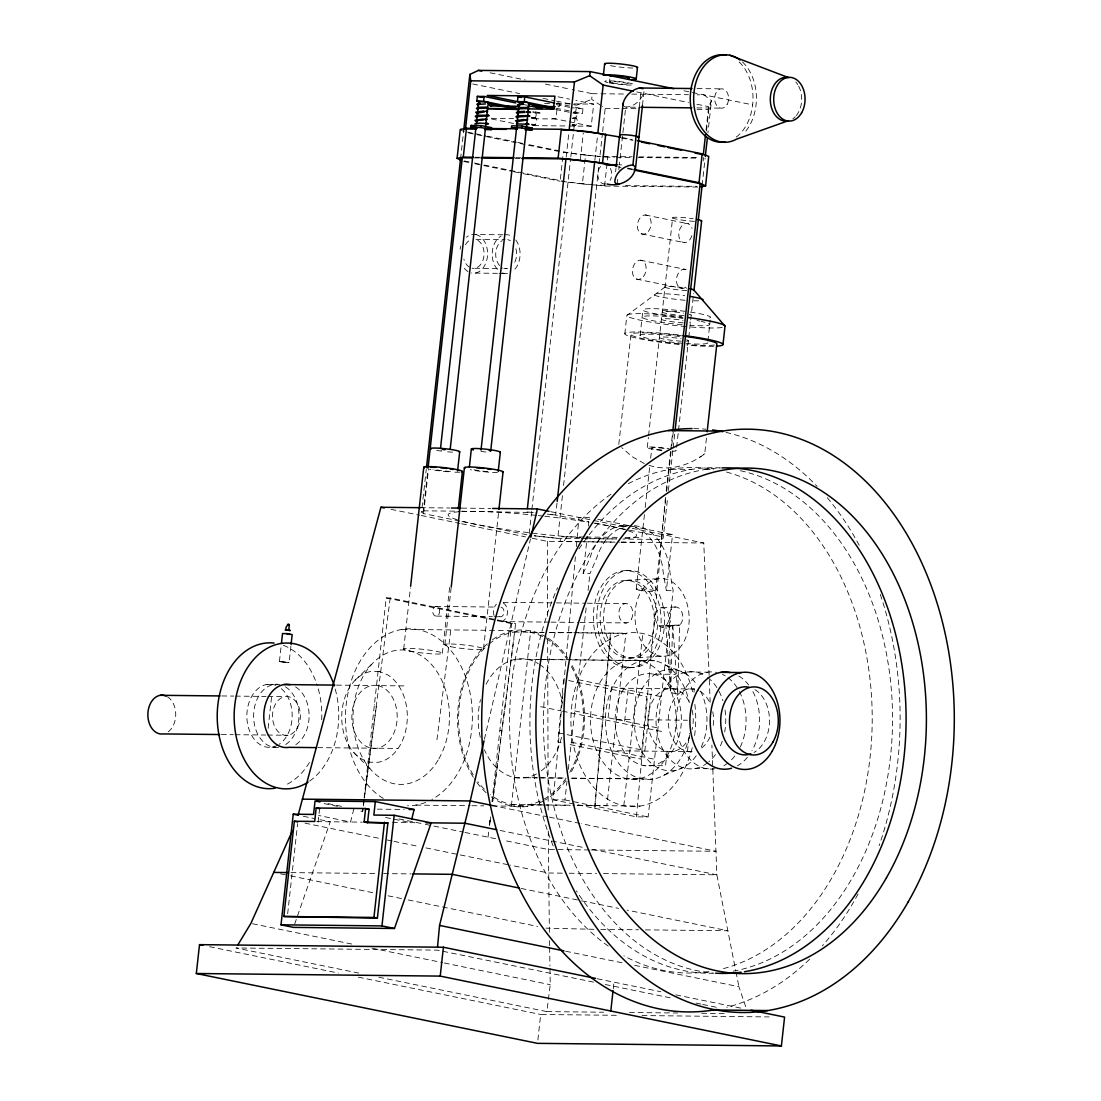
<?xml version="1.0" encoding="UTF-8"?>
<svg xmlns="http://www.w3.org/2000/svg" width="1101" height="1101" viewBox="0 0 1101 1101"><rect width="100%" height="100%" fill="white"/><g stroke="black" fill="none" stroke-linecap="round" stroke-linejoin="round"><path stroke-width="0.75" stroke-dasharray="5 3.75" d="M677.679 694.015L679.592 625.148A9.716 6.771 87 0 0 681.079 610.505A9.716 6.771 87 0 0 670.702 610.394A9.716 6.771 87 0 0 672.807 625.065L677.679 694.015L670.674 692.584L665.844 625.437L672.615 625.506L670.674 692.584L669.229 625.464L676.207 625.107M601.146 105.655L591.719 99.379L592.187 93.681L572.121 89.566M563.643 679.537L557.835 742.074L561.152 742.762M594.857 805.437L610.436 633.213M568.639 680.556L646.851 696.575L641.03 759.112L567.813 744.125M634.396 525.672A53.481 38.356 -89.4 0 1 670.014 572.864L673.138 590.687L648.159 816.97L636.419 816.846L553.211 799.808L561.496 709.113M561.648 707.406L562.9 693.713M563.836 683.446L575.383 556.803M576.318 546.536L578.975 517.456L589.338 517.566L588.402 526.044M594.815 808.327L610.794 633.213M636.419 816.846L662.183 534.48L672.546 534.591L666.366 590.604L673.138 590.687M268.121 728.312L271.63 696.534M290.912 646.108L289.095 662.513L284.306 662.472L279.434 661.467L281.25 645.062M287.664 913.789L297.614 823.658M318.12 822.172L319.607 808.712M363.936 799.629L362.628 811.492L357.605 810.46M364.114 797.936L386.203 597.953L390.208 597.994L495.574 619.56M403.682 649.108L410.425 587.948M459.833 521.048L423.568 513.63L421.559 512.02L426.266 469.384M460.535 158.984L463.727 130.124M421.559 512.02L423.321 510.823L427.849 469.893M423.568 513.63L428.468 469.287M442.341 653.306L449.648 587.039M444.859 644.732L451.245 586.874M534.343 118.22C536.944 117.656 537.054 110.43 532.884 111.738M531.549 124.812C536.283 128.143 538.926 117.559 534.302 117.821M483.518 648.929L498.739 511.084M556.927 109.866L555.909 119.004L530.517 118.729M697.717 187.046L604.559 186.055L560.148 181.238L563.327 152.378L600.94 156.686M488.06 837.159L488.61 832.081M489.367 825.296L490.303 816.832M491.982 801.569L511.635 623.634L515.653 623.675L492.656 801.583L513.988 638.58M566.162 157.195L568.969 131.735M531.687 511.346L529.044 535.224L461.47 521.392M531.866 509.639L570.648 158.42M570.827 156.727L576.511 105.228L591.719 99.379M573.69 118.591C577.612 120.147 578.19 110.678 573.525 112.178M572.203 125.253C577.048 128.459 579.663 117.229 574.35 118.137M555.771 109.467L575.685 113.554L582.457 113.623L582.993 108.82L571.35 106.425M580.296 160.264L583.296 133.111M511.359 805.987L530.682 630.928M568.02 182.188L582.374 183.936L585.567 155.076L599.894 156.438L632.18 156.782M569.217 125.996L591.237 126.243L593.687 104.113L575.906 100.48M556.996 503.102L555.675 515.048L588.636 521.791M594.843 160.306L597.65 134.845M562.432 495.698L557.725 538.334L530.641 535.416M563.561 485.472L602.453 133.221M602.632 131.569L605.192 108.338L602.495 106.549M609.5 81.887L609.816 78.997M604.559 186.055L607.752 157.195L614.523 157.264M615.597 171.77L615.968 168.37M617.234 184.073L617.757 179.257M618.817 169.637L619.175 166.43M622.547 135.974L619.354 164.833L624.432 164.889M622.918 132.574L625.726 107.114L624.212 106.425M627.708 525.948A53.481 38.356 -89.4 0 0 596.77 557.863L589.93 573.649L583.158 573.58L587.273 536.228M639.282 107.251L641.043 91.218M537.88 1039.95L540.687 1014.489L619.698 1015.328M553.211 799.808L564.951 799.932L567.015 781.27M568.322 769.379L586.406 605.633M588.072 590.48L589.93 573.649M642.475 105.421L643.975 91.81C641.952 99.764 634.107 106.99 625.726 107.114L637.589 107.251M624.817 333.809L626.841 315.492L665.444 286.7M618.803 444.432L630.942 334.484M682.937 343.292A34.035 3.262 6.3 0 1 640.094 335.544L642.901 309.931M608.11 717.783L611.55 686.515M647.264 447.515L648.393 437.372M648.572 435.679L672.642 217.764A14.588 1.404 6.3 0 1 693.148 218.714M636.199 589.118L644.457 514.291M645.214 507.492L649.907 464.98M650.65 458.181L651.778 447.983M624.652 721.169L628.093 689.9M623.813 805.753L642.819 633.557M665.486 497.404L661.398 539.449L622.946 539.036M666.229 490.592L670.564 451.355M670.757 449.648L672.642 432.597M706.058 129.863L708.617 106.646L711.48 100.659L703.966 94.879L697.084 94.796M655.535 591.209L665.857 497.693M666.669 491.693L671.569 447.35M671.748 445.644L673.261 431.991M703.181 160.939L703.567 157.553M706.484 131.019L708.865 109.453L711.48 100.659L707.929 132.726M613.243 988.959L613.986 982.175M661.398 539.449L663.16 538.238L667.688 497.308M668.431 490.495L672.959 449.552M673.138 447.859L674.83 432.5M702.135 185.216L705.135 158.049M676.633 447.281L678.312 432.06M678.505 430.367L688.4 340.718M688.772 337.305L693.602 293.554M644.801 751.075L651.696 688.552M707.915 341.145L710.228 320.157M667.123 751.309L665.527 765.745L643.204 765.512M649.026 465.283C667.963 471.71 689.295 465.819 704.723 453.75L706.594 436.836M687.451 751.529L689.446 733.431M693.988 692.295L694.346 689.006L688.428 688.882L682.689 690.905A31.599 22.667 -89.4 0 0 668.885 727.995A31.599 22.667 -89.4 0 0 693.369 751.653L612.927 750.731M436.959 739.679L450.791 630.075M378.827 977.206L546.853 1011.613L550.239 984.679L549.963 967.751M390.208 597.994L364.376 797.936L376.57 704.736L374.409 704.723M484.426 739.211L530.462 538.967M353.834 808.905L350.558 822.007L318.602 815.456M294.655 924.138L330.231 821.786L316.771 819.034M583.158 573.58L589.998 557.794A53.481 38.356 -89.4 0 1 630.942 526.072A53.481 38.356 -89.4 0 1 663.229 572.781L666.366 590.604M355.128 680.212L372.73 663.242M535.802 112.343L532.939 112.302M536.132 118.22L533.737 118.192M576.456 112.77L573.58 112.742M575.727 118.605L574.956 118.247M576.786 118.647L574.392 118.633M575.919 125.473L572.148 124.674M279.434 661.467L289.095 662.513M703.36 454.685L704.723 453.75M699.892 457.094L701.158 456.241M672.615 625.506L669.257 626.772L662.293 627.13A9.716 6.771 87 0 1 656.113 612.5A9.716 6.771 87 0 1 667.839 612.624A9.716 6.771 87 0 1 662.293 627.13M663.765 775.297L683.762 767.204M626.18 570.648L629.662 570.469M626.386 580.365L661.247 578.548M661.866 607.697L675.808 606.981M658.866 625.795L679.592 625.148L665.651 625.863M628.065 658.081A38.893 27.071 87 0 0 650.278 600.045A38.893 27.071 87 0 0 603.334 599.536A38.893 27.071 87 0 0 628.065 658.081L662.912 656.279A38.893 27.071 87 0 0 685.125 598.242A38.893 27.071 87 0 0 638.195 597.733A38.893 27.071 87 0 0 662.912 656.279M628.272 667.798A48.609 33.842 87 0 0 656.045 595.242A48.609 33.842 87 0 0 597.361 594.623A48.609 33.842 87 0 0 628.272 667.798L631.754 667.619A48.609 33.842 87 0 0 659.527 595.063A48.609 33.842 87 0 0 600.857 594.444A48.609 33.842 87 0 0 631.754 667.619M697.098 88.589L720.88 88.851M592.187 93.681L624.859 94.025M631.74 94.108L688.497 94.714M544.568 103.59L549.647 103.645M556.418 103.714L593.687 104.113M696.919 107.884L722.394 108.159M605.192 108.338L620.496 108.504M622.189 108.531L637.493 108.696M696.974 109.329L708.865 109.453M582.993 108.82L571.226 107.719M535.031 113.114L541.816 113.183L533.517 111.49M491.555 118.316L513.575 118.55M533.655 125.624L567.524 125.982M638.979 156.865L698.461 157.498M616.216 157.292L631.465 157.443M638.236 157.526L699.204 158.172M475.123 157.25L480.201 157.305M515.763 157.691L520.856 157.746M474.201 157.911L480.999 157.98M514.979 158.351L520.085 158.406M605.206 185.395L591.925 184.844M625.588 185.615L696.974 186.372M502.923 234.788L472.109 234.458A19.446 13.941 -89.4 0 0 466.397 237.224M475.921 239.316L505.015 239.633M474.765 268.259L502.152 268.548M503.859 268.561L507.286 268.603A14.588 10.459 -89.4 0 1 501.932 267.515M475.15 273.089L497.404 273.323M499.111 273.337L507.671 273.433A19.446 13.941 -89.4 0 1 500.528 271.975M671.183 469.191L691.511 469.411M705.067 469.549L713.531 469.645M420.472 507.685L449.703 508.001M461.732 508.125L490.963 508.442M423.321 510.823L460.108 511.208M461.787 511.236L533.366 512.543M620.936 525.879L626.015 525.92M584.356 537.013L560.643 536.765L560.106 541.568L582.126 541.802M586.049 537.027L618.225 537.371M625.01 537.453L641.938 537.632M579.47 538.568L557.725 538.334L534.109 535.774M581.135 538.582L616.257 538.967M532.223 538.238L547.348 541.334L578.3 541.664M580.007 541.678L614.399 542.05M621.267 542.119L703.787 542.999L709.223 678.312M583.819 541.83L619.395 542.201M621.088 542.229L641.415 542.435M503.185 602.33L554.698 602.88M556.404 602.894L585.594 603.21M587.315 603.224L625.079 603.623M435.776 606.431L495.051 607.064M436.533 616.092L492.422 616.684M494.115 616.698L500.886 616.78M501.272 621.597L549.344 622.12M551.064 622.134L578.534 622.423M580.241 622.45L626.607 622.946M402.016 629.387L514.126 630.584M514.236 632.029L543.165 632.332M549.963 632.401L572.08 632.648M573.786 632.662L626.524 633.226M530.517 632.359L547.527 632.538M549.22 632.566L576.429 632.855M578.135 632.869L625.877 633.378L606.871 805.56L576.14 805.244M516.369 659.169L538.485 659.403M540.178 659.416L643.59 660.517M527.544 659.389L541.21 659.54M542.917 659.554L570.277 659.843M571.983 659.871L654.765 660.751M280.879 661.949L287.65 662.031M687.107 671.982L707.434 672.202M653.292 674.115A46.187 33.126 -89.4 0 1 674.073 748.46A46.187 33.126 -89.4 0 1 617.372 736.858A46.187 33.126 -89.4 0 1 653.292 674.115L675.615 674.362M267.048 684.382L277.204 684.492M336.493 685.125L372.055 685.51M377.973 685.62A31.599 22.667 -89.4 0 1 392.19 736.486A31.599 22.667 -89.4 0 1 353.393 728.545A31.599 22.667 -89.4 0 1 377.973 685.62L404.7 685.909M619.822 688.208L694.346 689.006A31.599 22.667 -89.4 0 1 698.653 690.506M221.755 695.956L233.701 696.08M235.408 696.107L266.153 696.438M267.86 696.451L284.939 696.63M616.381 719.476L633.309 719.655M648.255 719.82L687.492 720.233M499.84 730.403L502.001 730.417M221.37 734.546L233.316 734.684M235.036 734.697L265.768 735.028M267.474 735.041L287.967 735.262M271.975 747.152L275.36 747.194M317.707 747.634L397.791 748.432M694.69 768.553L713.324 768.759M514.497 777.512L565.074 778.049M571.818 778.132L641.732 778.875M525.672 777.746L537.577 777.87M539.284 777.884L564.799 778.159M571.612 778.242L652.907 779.109M511.511 804.542L574.447 805.216M527.806 804.886L541.417 805.024M543.11 805.051L570.346 805.34M577.144 805.409L640.094 806.083M415.82 805.12L470.168 805.712M471.861 805.726L483.752 805.849M492.243 805.946L527.916 806.331M377.285 809.152L404.081 809.441M316.771 821.635L362.284 822.13M392.438 822.447L417.623 822.722M589.407 849.944L548.298 849.504L503.116 840.256M591.127 849.958L716.159 851.293L581.411 823.699M562.294 873.162L548.559 873.01L509.914 865.097M569.162 873.231L596.632 873.52M603.499 873.602L716.847 874.813L735.647 970.242M290.953 872.611L376.762 873.52M383.616 873.602L411.072 873.891M593.962 929.313L545.972 928.143M600.816 929.382L638.58 929.781M645.434 929.863L727.816 930.744L627.006 910.1M546.853 1011.613L603.609 1012.218M629.414 1012.493L677.569 1013.003M701.654 1013.264L725.738 1013.526M642.021 1015.562L769.117 1016.925M533.049 118.151L534.233 118.33M572.947 125.321L574.681 125.087M532.306 124.881L534.425 124.84L532.953 124.441M602.632 156.81L607.752 157.195M662.967 310.523L676.936 311.679M573.951 118.702L572.19 118.426M531.232 117.325L534.178 117.683M531.494 117.435L534.976 117.821M533.311 118.275L531.549 117.986M582.374 183.936L590.342 184.693M526.994 511.924L537.123 513.025M547.238 514.126L555.675 515.048L547.706 514.071M572.892 117.848L573.882 117.972M531.301 118.055L532.306 118.179M572.148 124.578L574.887 124.991M531.494 124.152L532.499 124.275M585.567 155.076L571.213 153.328L527.682 144.424M573.649 118.041L574.818 118.11M532.251 124.33L535.389 124.95M669.257 626.772L665.844 625.437M683.9 90.764L688.909 91.796M692.295 92.498L752.644 104.856M636.639 91.906L688.538 102.531M696.905 104.251L708.617 106.646M490.165 72.79L525.287 79.988M545.353 84.089L570.442 89.222M558.138 96.833L569.451 99.145M472.714 83.979L519.589 93.585M543.027 98.374L554.753 100.783M556.432 101.113L576.511 105.228M556.377 103.37L569.685 106.095M556.253 104.65L569.561 107.375M555.895 108.187L572.492 111.586M574.158 111.93L582.457 113.623M524.048 104.636L527.365 105.311M552.468 118.302L567.689 121.413M569.368 121.757L591.237 126.243M622.354 137.515L632.332 139.552M621.281 137.942L632.992 140.35M491.528 118.977L515.075 123.794M467.402 132.079L485.816 135.85M487.495 136.194L515.956 142.015M517.635 142.359L526.003 144.08M468.503 132.96L559.996 151.69M627.487 168.068L632.483 169.086M617.73 166.733L621.019 167.407M627.611 168.756L632.552 169.76M464.223 160.939L472.59 162.645M474.27 162.989L482.637 164.71M484.316 165.054L564.675 181.5M463.645 161.475L468.641 162.494M475.302 163.856L481.949 165.219M483.614 165.563L511.896 171.357M513.561 171.701L521.874 173.394M523.539 173.738L560.148 181.238M645.324 214.97L688.4 223.792M641.484 233.866L684.561 242.674M640.328 260.18L686.074 269.539M636.488 279.076L682.235 288.434M597.664 519.259L672.546 534.591M550.679 511.662L625.574 526.994M632.222 528.356L703.787 542.999M595.228 523.14L661.15 536.627L663.16 538.238M391.02 509.323L419.605 515.172M421.284 515.516L459.943 523.429M461.622 523.773L525.494 536.861M497.253 619.904L515.653 623.675M386.203 597.953L511.635 623.634M578.231 679.689L661.426 696.727M574.777 710.957L657.985 727.995M540.605 706.691L560.684 710.806M562.35 711.15L663.972 731.945M558.592 732.908L641.8 749.946M571.323 742.225L654.531 759.25M564.951 799.932L648.159 816.97M492.133 805.437L547.72 816.804M549.399 817.148L579.718 823.355M500.129 830.443L584.136 847.646M592.531 849.366L716.847 874.813L711.893 745.102M327.974 803.606L342.521 806.579M324.134 803.606L337.525 806.345M398.934 818.924L423.692 823.988M425.344 824.332L463.301 832.095M464.952 832.439L496.427 838.879M385.625 817.479L410.852 822.64M303.325 816.268L315.092 818.69M304.963 823.149L380.561 838.618M387.277 839.994L392.314 841.026M393.993 841.37L419.192 846.531M425.922 847.908L508.235 864.753M521.158 888.438L579.966 900.467M581.645 900.811L618.597 908.38M280.507 873.795L288.902 875.515M290.595 875.859L374.601 893.062M388.034 895.815L401.48 898.567M408.196 899.944L537.577 926.423M565.68 951.236L622.863 962.935M634.644 965.343L738.909 986.702L746.478 1008.984M597.265 978.748L660.82 991.753M675.876 994.836L744.441 1008.874M593.508 982.12L437.248 950.122L235.999 947.975L358.665 973.078M605.275 984.514L672.477 998.277M696.011 1003.094L701.048 1004.126M702.727 1004.47L717.852 1007.566M252.569 923.739L351.797 944.052M371.973 948.181L442.616 962.646M444.295 962.99L550.239 984.679M209.548 946.695L338.324 973.064M358.403 977.165L540.687 1014.489M441.033 449.951L441.818 450.13M460.328 130.097L464.237 131.611M644.402 463.576L632.263 456.736L621.748 447.625M665.499 665.004L685.235 673.468M353.985 752.74L371.051 769.902M735.977 971.88L738.909 986.702M709.292 680.019L710.173 702.287M549.385 932.217L548.243 830.649M549.523 940.681L549.605 945.759M549.633 947.452L549.936 966.059M547.348 541.334L547.569 619.959M547.637 638.773L548.188 811.809M383.354 798.486A88.465 63.459 -89.4 0 1 359.435 662.375A88.465 63.459 -89.4 0 1 460.094 664.44A88.465 63.459 -89.4 0 1 431.909 799.477M425.605 802.436A88.465 63.459 -89.4 0 1 407.521 805.712M688.854 701.186A31.599 22.667 -89.4 0 0 684.767 695.268C679.234 689.006 669.876 686.515 662.362 690.685A31.599 22.667 -89.4 0 0 653.017 740.216A31.599 22.667 -89.4 0 0 689.639 736.954M692.102 709.939A31.599 22.667 -89.4 0 1 692.157 729.481M692.268 747.62A87.02 62.413 -89.4 0 1 595.558 789.321A87.02 62.413 -89.4 0 1 597.774 648.475A87.02 62.413 -89.4 0 1 693.121 694.139M694.841 704.392A87.02 62.413 -89.4 0 1 694.318 737.436M689.529 735.275A59.688 42.815 -89.4 0 1 623.772 769.035A59.688 42.815 -89.4 0 1 623.262 671.582A59.688 42.815 -89.4 0 1 689.35 702.686M700.03 691.263A31.599 22.667 -89.4 0 1 709.182 701.406M712.76 711.741A31.599 22.667 -89.4 0 1 712.815 728.091M709.952 737.175A31.599 22.667 -89.4 0 1 699.107 749.643M696.231 755.781A50.742 36.388 -89.4 0 1 644.443 755.63A50.742 36.388 -89.4 0 1 645.571 683.432A50.742 36.388 -89.4 0 1 697.332 685.4M700.608 691.098A50.742 36.388 -89.4 0 1 699.685 750.221M489.064 644.03A87.02 62.413 -89.4 0 1 543.165 636.873M546.165 638.566A87.02 62.413 -89.4 0 1 567.043 659.224M571.364 666.504A87.02 62.413 -89.4 0 1 569.685 772.434M566.107 778.173A87.02 62.413 -89.4 0 1 490.564 794.716M484.289 789.183A87.02 62.413 -89.4 0 1 477.862 781.751M473.182 774.843A87.02 62.413 -89.4 0 1 487.784 645.131M486.133 684.189A59.688 42.815 -89.4 0 1 538.265 663.642M539.531 664.44A59.688 42.815 -89.4 0 1 562.46 703.016M561.551 737.257A59.688 42.815 -89.4 0 1 540.357 771.512M536.531 773.934A59.688 42.815 -89.4 0 1 484.412 749.795M480.284 737.23A59.688 42.815 -89.4 0 1 480.476 699.658M492.519 639.695A88.465 63.459 -89.4 0 1 546.591 637.231M547.954 638.085A88.465 63.459 -89.4 0 1 567.813 658.233M572.203 665.637A88.465 63.459 -89.4 0 1 570.497 773.342M565.886 780.554A88.465 63.459 -89.4 0 1 545.394 799.89M544.004 800.675A88.465 63.459 -89.4 0 1 491.39 796.986M486.16 792.734A88.465 63.459 -89.4 0 1 474.214 778.668M473.292 777.237A88.465 63.459 -89.4 0 1 487.234 643.906M295.577 686.941A31.599 22.667 -89.4 0 1 309.106 716.407A31.599 22.667 -89.4 0 1 294.655 745.322M335.199 689.033A72.914 52.297 -89.4 0 1 309.56 781.118M167.421 696.768A19.446 13.941 -89.4 0 1 175.733 714.907A19.446 13.941 -89.4 0 1 166.843 732.688M283.425 645.337A72.914 52.297 -89.4 0 1 317.308 685.689M318.258 688.854A72.914 52.297 -89.4 0 1 321.698 720.04M309.436 762.47A72.914 52.297 -89.4 0 1 284.154 785.619M277.727 745.129A31.599 22.667 -89.4 0 1 246.872 717.37A31.599 22.667 -89.4 0 1 275.856 685.372M281.278 688.634A31.599 22.667 -89.4 0 1 292.137 717.274A31.599 22.667 -89.4 0 1 279.076 744.317M285.42 686.831A31.599 22.667 -89.4 0 1 298.949 716.311A31.599 22.667 -89.4 0 1 284.498 745.212M278.746 747.221A31.599 22.667 -89.4 0 1 253.629 715.375A31.599 22.667 -89.4 0 1 279.737 684.574M503.322 603.018A9.716 6.978 -89.4 0 1 506.9 615.803A9.716 6.978 -89.4 0 1 497.707 620.868M494.005 615.528A9.716 6.978 -89.4 0 1 496.386 604.146M501.038 607.133A4.858 3.482 -89.4 0 1 503.707 613.876A4.858 3.482 -89.4 0 1 498.326 615.762M661.536 449.979A9.716 0.936 6.3 0 1 652.095 447.763A9.716 0.936 6.3 0 1 666.201 448.726M497.514 472.659A19.446 1.858 6.3 0 1 470.182 469.687M459.901 472.164A19.446 1.858 6.3 0 1 452.883 472.095M448.245 471.779A19.446 1.858 6.3 0 1 429.528 469.26M450.433 471.421A14.588 1.404 6.3 0 1 432.913 469.287M487.605 471.613A14.588 1.404 6.3 0 1 471.242 469.177M452.552 452.181A14.588 1.404 6.3 0 1 445.327 451.589M441.57 451.121A14.588 1.404 6.3 0 1 435.046 450.061M485.981 452.016A14.588 1.404 6.3 0 1 478.715 451.038M694.483 221.342A14.588 1.404 6.3 0 1 672.656 217.819M691.882 235.614A9.716 6.716 -78.4 0 1 681.313 241.353A9.716 6.716 -78.4 0 1 681.574 226.2A9.716 6.716 -78.4 0 1 692.02 228.306M685.772 287.182A9.716 6.716 -78.4 0 1 676.523 278.746A9.716 6.716 -78.4 0 1 687.602 270.529M683.281 322.827A14.588 1.404 6.3 0 1 661.426 319.249A14.588 1.404 6.3 0 1 683.074 320.377M689.9 321.974A14.588 1.404 6.3 0 1 689.969 322.703M698.763 300.807A24.69 2.367 6.3 0 1 690.988 300.669M685.083 300.256A24.69 2.367 6.3 0 1 653.98 294.586A24.69 2.367 6.3 0 1 684.684 295.618M722.215 327.465A49.394 4.734 6.3 0 1 689.047 326.846M685.937 326.57A49.394 4.734 6.3 0 1 626.868 315.643A49.394 4.734 6.3 0 1 681.918 316.744M686.845 290.609A14.588 1.404 6.3 0 1 664.99 287.017A14.588 1.404 6.3 0 1 686.625 288.145M713.875 346.278A49.394 4.734 6.3 0 1 687.024 345.163M679.124 344.448A49.394 4.734 6.3 0 1 624.886 333.507A49.394 4.734 6.3 0 1 684.657 335.667M714.398 344.957A43.214 4.143 6.3 0 1 686.914 344.53M679.083 343.842A43.214 4.143 6.3 0 1 630.969 334.319A43.214 4.143 6.3 0 1 681.533 335.874M708.521 323.501A34.035 3.262 6.3 0 1 689.955 325.332M682.097 324.712A34.035 3.262 6.3 0 1 642.103 317.074A34.035 3.262 6.3 0 1 682.978 318.382M696.988 320.556A34.035 3.262 6.3 0 1 699.644 321.065M701.158 321.396A34.035 3.262 6.3 0 1 705.08 322.345M684.079 315.615A14.588 1.404 6.3 0 1 662.224 312.023A14.588 1.404 6.3 0 1 683.859 313.166M689.212 314.253A14.588 1.404 6.3 0 1 691.222 315.175M690.217 312.065A34.035 3.262 6.3 0 1 706.168 318.437M682.895 317.501A34.035 3.262 6.3 0 1 642.915 309.794A34.035 3.262 6.3 0 1 685.194 311.349M686.391 339.796A14.588 1.404 6.3 0 1 686.515 341.214M681.258 341.159A14.588 1.404 6.3 0 1 659.403 337.567A14.588 1.404 6.3 0 1 681.051 338.695M707.723 342.81A34.035 3.262 6.3 0 1 686.295 343.553M640.094 335.544A34.035 3.262 6.3 0 1 680.955 336.7M675.739 450.24A14.588 1.404 6.3 0 1 672.105 451.204M661.894 450.515A14.588 1.404 6.3 0 1 647.732 447.199A14.588 1.404 6.3 0 1 668.913 448.644M504.63 234.802A19.446 13.941 -89.4 0 1 511.772 236.261M515.791 239.977A19.446 13.941 -89.4 0 1 514.401 269.717M497.418 269.373A19.446 13.941 -89.4 0 1 501.093 236.041M475.756 234.527A19.446 13.941 -89.4 0 1 487.413 256.588A19.446 13.941 -89.4 0 1 471.503 273.007M468.008 271.63A19.446 13.941 -89.4 0 1 462.379 265.382M460.08 249.294A19.446 13.941 -89.4 0 1 460.865 246.06M477.848 240.376A14.588 10.459 -89.4 0 1 483.669 257.758A14.588 10.459 -89.4 0 1 472.04 268.204M469.411 267.158A14.588 10.459 -89.4 0 1 463.879 259.148M465.475 244.725A14.588 10.459 -89.4 0 1 469.838 240.211M507.74 239.688A14.588 10.459 -89.4 0 1 510.369 240.734M515.901 248.743A14.588 10.459 -89.4 0 1 514.305 263.167M499.606 265.561A14.588 10.459 -89.4 0 1 502.359 240.569M632.786 68.014A16.529 1.583 6.3 0 1 606.912 64.876M594.017 523.14A94.796 9.083 6.3 0 1 624.363 538.609M616.766 538.884A94.796 9.083 6.3 0 1 582.401 537.783M580.791 537.687A94.796 9.083 6.3 0 1 530.049 532.843M528.411 532.65A94.796 9.083 6.3 0 1 461.168 520.883M457.314 519.768A94.796 9.083 6.3 0 1 460.356 511.662M461.732 511.58A94.796 9.083 6.3 0 1 536.641 515.378M538.279 515.557A94.796 9.083 6.3 0 1 541.554 515.901M544.816 516.259A94.796 9.083 6.3 0 1 588.774 522.259M610.367 168.494A9.716 6.978 -89.4 0 1 610.174 180.33M605.495 183.963A9.716 6.978 -89.4 0 1 598.242 177.894A9.716 6.978 -89.4 0 1 600.623 166.499M742.473 62A43.751 31.378 -89.4 0 1 743.574 133.648M795.817 82.038A21.882 15.689 -89.4 0 1 797.798 84.653M798.652 86.139A21.882 15.689 -89.4 0 1 796.34 115.536M795.266 116.747A21.882 15.689 -89.4 0 1 792.926 118.743M739.074 61.959A43.751 31.378 -89.4 0 1 752.891 102.021A43.751 31.378 -89.4 0 1 734.257 138.437M725.999 432.39A291.682 209.204 -89.4 0 1 817.121 486.381M827.236 497.666A291.682 209.204 -89.4 0 1 859.633 546.137M880.277 594.389A291.682 209.204 -89.4 0 1 879.121 845.706M858.009 894.067A291.682 209.204 -89.4 0 1 822.323 945.883M809.662 959.191A291.682 209.204 -89.4 0 1 726.729 1007.264M693.781 428.606A291.682 209.204 -89.4 0 1 705.81 429.197M726.522 472.054A252.79 181.307 -89.4 0 1 872.198 721.719A252.79 181.307 -89.4 0 1 721.898 969.004M708.934 971.605A252.79 181.307 -89.4 0 1 623.84 955.806M608.22 946.062A252.79 181.307 -89.4 0 1 509.612 717.604A252.79 181.307 -89.4 0 1 614 492.133M628.244 483.697A252.79 181.307 -89.4 0 1 713.517 469.232M707.668 762.718A48.609 34.86 -89.4 0 1 656.058 722.738A48.609 34.86 -89.4 0 1 704.943 675.642M707.668 677.487A48.609 34.86 -89.4 0 1 717.412 688.428M719.022 691.249A48.609 34.86 -89.4 0 1 722.903 700.663M725.022 709.939A48.609 34.86 -89.4 0 1 724.678 732M722.27 741.179A48.609 34.86 -89.4 0 1 718.884 748.997M715.471 754.502A48.609 34.86 -89.4 0 1 708.989 761.644M740.436 470.719A252.79 181.307 -89.4 0 1 892.484 725.339A252.79 181.307 -89.4 0 1 730.926 971.564M714.054 973.201A252.79 181.307 -89.4 0 1 576.401 890.874M553.184 845.981A252.79 181.307 -89.4 0 1 557.615 587.714M578.947 548.917A252.79 181.307 -89.4 0 1 720.315 467.939A252.79 181.307 -89.4 0 0 543.495 716.902A252.79 181.307 -89.4 0 0 712.278 972.926M722.449 674.349A48.609 34.86 -89.4 0 1 725.27 675.849M727.995 677.693A48.609 34.86 -89.4 0 1 738.565 690.038M739.349 691.469A48.609 34.86 -89.4 0 1 739.198 749.203M734.849 755.988A48.609 34.86 -89.4 0 1 729.316 761.864M727.995 762.938A48.609 34.86 -89.4 0 1 723.852 765.663M715.017 768.773A48.609 34.86 -89.4 0 1 676.358 719.765A48.609 34.86 -89.4 0 1 716.531 672.394M738.826 676A48.609 34.86 -89.4 0 1 748.57 684.863M752.891 691.607A48.609 34.86 -89.4 0 1 751.955 750.786M747.428 757.364A48.609 34.86 -89.4 0 1 737.409 765.814M754.928 689.611A34.035 24.401 -89.4 0 1 769.503 721.348A34.035 24.401 -89.4 0 1 753.937 752.478M364.156 799.629L362.628 811.492L364.17 799.629M490.688 816.832L489.587 825.31L490.716 816.832M379.515 671.624L370.954 671.472A45.719 32.796 -89.4 0 0 342.108 710.255A45.719 32.796 -89.4 0 0 361.307 758.864L369.523 762.153L378.083 762.305A45.719 32.796 -89.4 0 0 406.93 723.522A45.719 32.796 -89.4 0 0 387.731 674.913L379.515 671.624M666.697 756.69A59.688 42.815 -89.4 0 0 639.832 660.6A59.688 42.815 -89.4 0 0 593.411 741.675A59.688 42.815 -89.4 0 0 666.697 756.69M438.845 758.892A67.23 48.224 -89.4 0 0 408.595 650.65A67.23 48.224 -89.4 0 0 356.297 741.991A67.23 48.224 -89.4 0 0 438.845 758.892M297.325 728.009A19.446 13.941 -89.4 0 0 288.572 696.713A19.446 13.941 -89.4 0 0 273.447 723.123A19.446 13.941 -89.4 0 0 297.325 728.009M606.83 599.357A38.893 27.071 87 0 0 631.547 657.903A38.893 27.071 87 0 0 653.76 599.866A38.893 27.071 87 0 0 606.83 599.357M631.286 619.312A9.716 6.978 -89.4 0 0 626.909 603.665A9.716 6.978 -89.4 0 0 619.34 616.877A9.716 6.978 -89.4 0 0 631.286 619.312M438.872 614.275A4.858 3.482 -89.4 0 0 436.684 606.445A4.858 3.482 -89.4 0 0 432.899 613.051A4.858 3.482 -89.4 0 0 438.872 614.275M639.089 590.095A9.716 0.936 6.3 0 0 655.219 591.416A9.716 0.936 6.3 0 0 643.287 588.98A9.716 0.936 6.3 0 0 639.089 590.095M409.462 651.063A19.446 1.858 6.3 0 0 441.721 653.733A19.446 1.858 6.3 0 0 417.843 648.833A19.446 1.858 6.3 0 0 409.462 651.063M450.639 646.686A19.446 1.858 6.3 0 0 482.899 649.356A19.446 1.858 6.3 0 0 459.021 644.457A19.446 1.858 6.3 0 0 450.639 646.686M648.296 231.444A9.716 6.716 -78.4 0 0 647.044 215.314A9.716 6.716 -78.4 0 0 637.438 227.012A9.716 6.716 -78.4 0 0 648.296 231.444M643.314 276.654A9.716 6.716 -78.4 0 0 642.048 260.538A9.716 6.716 -78.4 0 0 632.456 272.222A9.716 6.716 -78.4 0 0 643.314 276.654M612.39 82.864A9.716 0.936 6.3 0 0 628.52 84.199A9.716 0.936 6.3 0 0 616.574 81.749A9.716 0.936 6.3 0 0 612.39 82.864M559.432 105.957A1.941 1.39 -89.4 0 0 558.551 102.82A1.941 1.39 -89.4 0 0 557.037 105.462A1.941 1.39 -89.4 0 0 559.432 105.957M608.991 82.823A14.588 1.404 6.3 0 0 633.199 84.818A14.588 1.404 6.3 0 0 615.28 81.157A14.588 1.404 6.3 0 0 608.991 82.823M727.073 104.54A9.716 6.978 -89.4 0 0 722.696 88.892A9.716 6.978 -89.4 0 0 715.127 102.09A9.716 6.978 -89.4 0 0 727.073 104.54"/><path stroke-width="1.5" d="M437.551 946.832L439.56 925.418L468.118 810.116L484.041 740.877M751.13 1010.25L784.586 1017.09L781.393 1045.95L537.508 1043.349L196.322 973.504L199.515 944.644L443.4 947.245L595.6 978.404M281.429 643.411L282.517 633.57L287.306 633.625L292.178 634.616L291.091 644.47M287.526 630.309C282.462 628.162 290.361 623.29 288.407 624.377M289.37 624.584L288.737 630.35L286.838 630.116M375.331 801.597L373.845 815.07L394.172 815.29L431.179 822.86L394.461 928.473L293.513 927.386L281.016 924.826L293.224 814.203L313.551 814.423L315.037 800.964L375.331 801.597L414.127 809.538L411.678 819.364M364.128 822.007L387.896 822.929L377.382 918.151L283.838 916.486L294.352 821.25L314.68 821.47L316.166 808.01L365.615 808.533L369.055 809.235L367.569 822.708L364.128 822.007L365.615 808.533M461.044 160.471L457.094 158.283L460.273 129.423L466.452 128.267L476.609 128.377M283.838 916.486L373.941 917.45L384.455 822.213M410.618 586.241L423.747 467.306M426.459 467.677L460.535 158.984L462.296 157.787L472.494 157.897M463.727 130.124L469.866 74.428L478.453 70.395L590.246 71.593L673.867 88.713M428.028 468.186L462.296 157.787M470.265 77.497L469.866 74.428L470.801 80.827L465.489 128.927L475.687 129.037M457.094 158.283L463.273 157.126L466.452 128.267M281.016 924.826L381.951 925.913L394.172 815.29M476.719 128.611L470.815 127.413L471.022 125.486L481.192 125.597L491.528 127.702L491.321 129.629L484.536 129.56M479.114 101.664L476.816 101.196L477.339 96.393L484.123 96.461L515.722 102.93M440.565 447.928L475.99 127.014M476.361 123.601L478.811 101.416L488.307 102.324L450.226 448.988M476.816 101.196L483.587 101.264L484.123 96.461M470.815 127.413L480.972 127.51L481.192 125.597M457.576 470.98L459.695 451.74M458.277 508.882L462.406 471.503M451.245 586.874L464.402 467.732M469.411 466.659L471.352 449.029M517.374 128.982L511.47 127.771L511.676 125.844L521.846 125.954L532.182 128.074L531.976 130.001L525.191 129.918M554.711 103.026L524.764 96.888L517.993 96.819L517.456 101.636L524.241 101.705L554.243 107.843M481.013 450.075L519.466 101.843L524.255 101.898L529.127 102.902L490.688 451.121M524.241 101.705L524.764 96.888M511.47 127.771L521.626 127.881L521.846 125.954M196.322 973.504L440.221 976.105L443.4 947.245M498.216 471.407L500.349 452.167M498.918 509.378L503.061 471.93M522.548 157.76L558.111 158.145L561.29 129.285L586.874 131.446L620.689 137.171M527.379 508.511L565.969 158.888L594.65 162.012L611.138 165.384M633.281 91.218L603.155 85.052L589.627 75.708L574.461 81.942L569.162 130.042L562.363 129.959M604.642 63.83L603.362 75.377A16.529 1.583 6.3 0 1 625.946 76.354A16.529 1.583 6.3 0 1 631.52 79.561M557.189 501.395L594.65 162.012M603.155 85.052L597.843 133.152L606.211 134.859M615.844 165.687L602.536 162.962L605.715 134.102M616.147 166.664L623.152 103.315C624.941 95.746 631.919 89.745 639.351 87.984L692.006 88.534M636.227 78.942L637.493 67.409M607.036 183.977C618.624 187.376 634.892 179.958 635.305 166.953L632.91 164.971L639.282 107.251M635.483 168.77L642.475 105.421M700.952 186.785L705.59 185.918L699.025 182.711L702.204 153.851L637.328 140.57M672.821 430.89L700.126 183.606L634.204 170.105M705.507 134.845L703.319 154.746L694.937 153.025M610.807 1011.021L613.051 990.652M675.023 430.794L702.135 185.216L700.126 183.606M705.328 156.356L707.379 137.79M701.626 220.902L693.988 290.169L725.022 326.144L722.999 344.475M705.59 185.918L708.714 156.383L702.204 153.851M707.145 431.771L716.861 343.801A43.214 4.143 6.3 0 0 684.671 336.287M589.627 75.708L590.246 71.593M530.847 537.302L537.371 508.937L549.027 511.318M298.192 814.878L380.932 507.258L420.472 507.685M237.747 945.085L250.89 923.395L292.426 830.691M488.693 103.811L488.115 102.806M487.55 111.82L486.986 110.816M528.205 112.261L527.627 111.256M526.113 128.225L524.695 128.5M529.939 112.729L530.572 112.233L529.732 111.683M290.155 634.479L286.577 633.736M477.325 116.541L489.216 115.674L486.67 114.889M474.834 123.918L480.187 123.078L488.417 123.78L487.179 124.289M520.264 104.623L519.617 105.393M517.979 116.967L529.87 116.114L527.31 115.33M788.522 120.656L736.39 139.208A43.751 31.378 -89.4 0 1 693.713 95.993A43.751 31.378 -89.4 0 1 740.12 60.032M480.16 103.026L476.843 104.21L478.261 105.517M519.011 108.806L528.067 108.531M477.669 120.298L483.6 120.023M516.452 123.904L529.058 124.207L526.127 124.633M520.814 103.453L523.236 103.343M521.145 104.457L523.567 104.347M520.305 107.526L527.723 107.485M485.541 103.921L478.687 104.389M484.027 110.926L475.701 112.219L477.862 113.83M524.668 111.352L517.8 111.738L516.355 112.646L517.773 113.967M484.412 111.93L477.834 112.963M525.053 112.371L518.199 112.825M483.215 119.018L474.903 120.312L477.05 121.922M523.87 119.459L515.557 120.752L517.704 122.362M524.255 120.463L517.676 121.495M470.801 80.827L574.461 81.942M640.865 107.292L691.813 107.843M490.743 105.957L519.534 106.26M528.012 106.357L555.11 106.646M537.26 108.325L542.339 108.38L532.361 106.329M487.426 108.462L517.91 108.779M528.067 108.889L553.473 109.164L554.918 96.172L487.165 95.457L519.755 102.104M517.965 109.453L486.876 108.669M527.104 128.019L532.182 128.074M488.142 127.675L491.528 127.702M490.165 128.528L517.264 128.817M530.806 128.955L561.29 129.285M490.977 129.202L506.281 129.368M463.273 157.126L473.43 157.237M481.894 157.333L514.071 157.677M480.999 157.98L513.286 158.324M521.778 158.42L565.969 158.888M605.522 164.668L617.771 164.792M668.156 430.56L722.352 431.138M451.424 508.015L460.851 508.111M492.67 508.456L537.371 508.937M720.976 672.353L741.303 672.56M283.989 684.561L334.8 685.111M160.278 695.295L220.049 695.942M219.663 734.532L163.306 733.927A19.446 13.941 -89.4 0 1 147.933 712.636A19.446 13.941 -89.4 0 1 166.279 696.162M316.015 747.62L288.916 747.331A31.599 22.667 -89.4 0 1 263.786 715.485A31.599 22.667 -89.4 0 1 289.907 684.684M302.376 799.147L470.237 800.95L492.133 805.437M409.104 809.483L414.127 809.538M365.656 809.207L369.055 809.235M426.101 822.805L464.856 823.218L496.771 829.755M367.569 822.708L387.896 822.929M273.791 872.419L287.512 872.57M412.792 873.905L452.263 874.332L519.479 888.094M713.641 1009.975L767.837 1010.553M639.351 87.984L642.915 88.713M632.91 164.971C624.308 165.205 614.798 173.201 614.84 182.078L615.707 183.372L619.285 184.101M487.069 107.058L477.751 107.361L476.43 108.338L477.834 109.632M487.413 108.091L478.137 108.407M289.246 630.653C294.077 630.488 281.388 629.139 286.343 630.336M528.274 104.21L529.65 103.645L528.769 103.246M526.333 120.312L527.709 119.761L526.828 119.348M485.679 119.871L487.055 119.321L486.174 118.922M442.753 449.497L445.162 449.69M558.111 158.145L602.536 162.962M573.938 130.496L569.162 130.042L572.534 130.4M577.117 130.799L597.843 133.152L594.471 132.781M288.421 624.57L287.444 624.377M526.65 116.238L528.907 115.619L517.264 115.811L515.942 116.775L517.346 118.082M485.995 115.798L488.252 115.178L476.609 115.385L475.302 116.348L476.705 117.642M526.512 123.422L528.108 123.711L525.838 124.33M485.871 122.995L487.454 123.284L486.656 124.165M478.453 70.395L481.798 71.083M517.993 96.819L521.323 97.507M529.209 104.031L554.106 109.137M477.339 96.393L482.334 97.411M483.587 101.264L518.571 108.435M488.555 103.604L518.433 109.715M641.374 142.057L649.741 143.777M658.109 145.483L664.811 146.86M668.156 147.548L681.547 150.286M521.626 127.881L531.976 130.001M471.022 125.486L473.98 126.092M480.972 127.51L491.321 129.629M634.135 169.43L699.025 182.711M380.932 507.258L384.304 507.946M316.648 801.294L319.882 801.955M316.166 808.01L319.607 808.712M293.224 814.203L298.275 815.235M294.352 821.25L297.793 821.965M439.56 925.418L564.001 950.892M373.941 917.45L377.382 918.151M381.951 925.913L394.461 928.473M440.221 976.105L781.393 1045.95M199.515 944.644L202.859 945.319M489.243 450.639L490.014 450.818M729.798 55.256L788.385 77.552A21.882 15.689 -89.4 0 0 770.301 98.87A21.882 15.689 -89.4 0 0 787.697 120.917M518.901 105.957L517.498 104.636M477.751 121.041L476.926 120.628M623.152 103.315L623.331 105.132M308.184 782.054A72.914 52.297 -89.4 0 1 238.807 746.492A72.914 52.297 -89.4 0 1 265.052 649.631A72.914 52.297 -89.4 0 1 334.25 685.868M275.195 788.192A72.914 52.297 -89.4 0 1 217.214 717.068A72.914 52.297 -89.4 0 1 274.094 643.08M465.104 468.297A19.446 1.858 6.3 0 1 483.559 467.939A19.446 1.858 6.3 0 1 502.441 472.357M424.449 467.87A19.446 1.858 6.3 0 1 442.919 467.512A19.446 1.858 6.3 0 1 461.787 471.916M430.463 467.333A14.588 1.404 6.3 0 1 435.721 467.388M440.441 467.732A14.588 1.404 6.3 0 1 446.703 468.434M450.213 468.957A14.588 1.404 6.3 0 1 453.24 469.508M476.375 467.815A14.588 1.404 6.3 0 1 483.6 468.42M487.358 468.875A14.588 1.404 6.3 0 1 490.867 469.398M431.234 449.015A14.588 1.404 6.3 0 1 445.079 448.74A14.588 1.404 6.3 0 1 459.241 452.057M473.361 449.951A14.588 1.404 6.3 0 1 483.834 448.988A14.588 1.404 6.3 0 1 499.882 452.483M697.291 219.443A14.588 1.404 6.3 0 1 701.172 221.218M690.616 296.499A24.69 2.367 6.3 0 1 703.071 299.912M688.221 317.556A49.394 4.734 6.3 0 1 725.022 326.144M689.653 288.696A14.588 1.404 6.3 0 1 693.52 290.485M686.198 335.874A49.394 4.734 6.3 0 1 716.627 346.154M610.477 76.396A9.716 0.936 6.3 0 1 620.978 76.368A9.716 0.936 6.3 0 1 628.203 78.543M605.233 64.312A16.529 1.583 6.3 0 1 620.923 64.009A16.529 1.583 6.3 0 1 636.97 67.753M491.679 105.228A1.941 1.39 -89.4 0 1 489.216 104.251M489.326 103.246A1.941 1.39 -89.4 0 1 489.505 102.82M620.001 135.272A9.716 0.936 6.3 0 1 630.488 135.244A9.716 0.936 6.3 0 1 637.727 137.419M725.05 141.96A43.751 31.378 -89.4 0 1 690.258 97.865A43.751 31.378 -89.4 0 1 726.412 55.215M712.636 429.968A291.682 209.204 -89.4 0 1 722.751 431.688M716.902 1009.411A291.682 209.204 -89.4 0 1 482.059 739.734A291.682 209.204 -89.4 0 1 692.047 428.592M731.559 768.237A48.609 34.86 -89.4 0 1 689.914 722.036A48.609 34.86 -89.4 0 1 730.087 672.532M721.939 467.911A252.79 181.307 -89.4 0 1 905.738 703.071A252.79 181.307 -89.4 0 1 744.482 971.715M741.138 972.211A252.79 181.307 -89.4 0 1 715.678 973.174M750.896 753.841A34.035 24.401 -89.4 0 1 720.715 722.573A34.035 24.401 -89.4 0 1 748.818 687.175M487.413 111.683L485.885 111.311L487.413 111.683M486.27 119.692L484.743 119.321L486.27 119.692M528.053 112.109L526.526 111.752L528.053 112.109M526.925 120.119L525.397 119.761L526.925 120.119M801.611 112.797A21.882 15.689 -89.4 0 0 791.77 77.579A21.882 15.689 -89.4 0 0 774.76 107.306A21.882 15.689 -89.4 0 0 801.611 112.797M908.242 901.802A291.682 209.204 -89.4 0 0 776.962 432.266A291.682 209.204 -89.4 0 0 550.101 828.475A291.682 209.204 -89.4 0 0 908.242 901.802M886.484 877.676A252.79 181.307 -89.4 0 0 772.709 470.746A252.79 181.307 -89.4 0 0 576.098 814.134A252.79 181.307 -89.4 0 0 886.484 877.676M772.283 751.006A48.609 34.86 -89.4 0 0 750.4 672.752A48.609 34.86 -89.4 0 0 712.595 738.785A48.609 34.86 -89.4 0 0 772.283 751.006M772.93 742.06A34.035 24.401 -89.4 0 0 757.626 687.272A34.035 24.401 -89.4 0 0 731.147 733.5A34.035 24.401 -89.4 0 0 772.93 742.06"/></g></svg>
